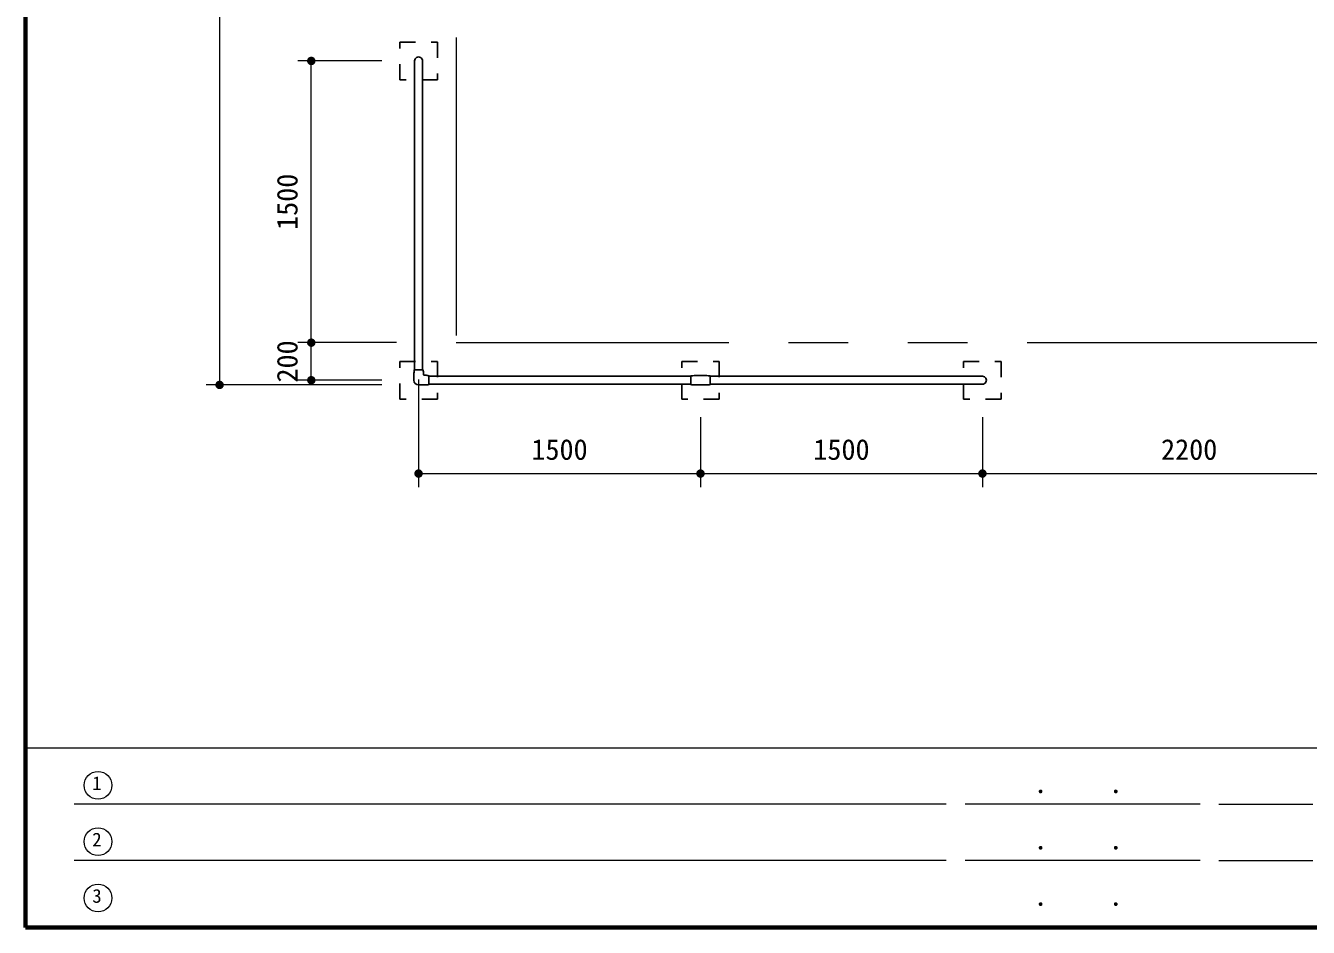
# Model space of a CAD drawing. Units: millimetres at full size, with parts at other scales. Extents: x 750 to 20250, y 750 to 14100.
# Drawn here: x 750 to 7574, y 750 to 5551 of the extents above; entities that cross this region are included whole.
import ezdxf
from ezdxf.enums import TextEntityAlignment as Align

# ---------------------------------------------------------------- set-up
doc = ezdxf.new("R2010")
doc.units = ezdxf.units.MM
doc.header["$LTSCALE"] = 50
doc.linetypes.add('USER1', pattern=[63.5, 31.75, -6.35, 6.35, -6.35, 6.35, -6.35])
doc.linetypes.add('USER3', pattern=[3.333334, 1.666667, -1.666667])
for name, color, linetype, lineweight in [('D-SAFETY', 6, 'USER1', 13), ('D-STR-DIM\u3000寸法線、寸法値', 7, 'Continuous', 13), ('D-STR\u3000構造物外形線', 1, 'Continuous', 25), ('D-TTL', 7, 'Continuous', 70), ('D-TTL-FRAM', 7, 'Continuous', 13), ('D-TTL-TXT', 7, 'Continuous', 13)]:
    doc.layers.add(name, color=color, linetype=linetype, lineweight=lineweight)
doc.styles.add('ＭＳ ゴシック', font='')
doc.styles.get('ＭＳ ゴシック').set_extended_font_data('MS Gothic')

# ---------------------------------------------------------------- blocks, each defined once
blk = doc.blocks.new('filled_dot')
at = {"color": 0, "linetype": 'Continuous', "lineweight": -2, "const_width": 1.25}
blk.add_lwpolyline([(-0.625, 0, 1), (0.625, 0, 1)], format="xyb", close=True, dxfattribs=at)

msp = doc.modelspace()

# ---------------------------------------------------------------- linework, layer by layer
at = {"layer": 'D-SAFETY'}
for p, q in [((3040.47, 11837.94), (3040.47, 3837.94)), ((10840.47, 3862.94), (3040.47, 3862.94))]:
    msp.add_line(p, q, dxfattribs=at)
at = {"layer": 'D-STR-DIM\u3000寸法線、寸法値'}
for p, q in [((1781.82, 12038.81), (1781.82, 3638.08)), ((2644.47, 5363.08), (2197.71, 5363.08)), ((2269.71, 3863.08), (2269.71, 5363.08)), ((2723.47, 3863.08), (2197.71, 3863.08)), ((2723.47, 3863.08), (2197.71, 3863.08)), ((2269.71, 3663.08), (2269.71, 3863.08)), ((2644.47, 3638.08), (1709.82, 3638.08)), ((2644.47, 3663.08), (2197.71, 3663.08)), ((2840.47, 3667.08), (2840.47, 3094.08)), ((4340.47, 3467.08), (4340.47, 3094.08)), ((4340.47, 3467.08), (4340.47, 3094.08)), ((5840.47, 3467.08), (5840.47, 3094.08)), ((5840.47, 3358), (5840.47, 3094.08)), ((2840.47, 3166.08), (4340.47, 3166.08)), ((4340.47, 3166.08), (5840.47, 3166.08)), ((5840.47, 3166.08), (8040.47, 3166.08))]:
    msp.add_line(p, q, dxfattribs=at)
at = {"layer": 'D-STR\u3000構造物外形線'}
for p, q in [((2819.47, 5363.08), (2819.47, 3718.08)), ((2861.47, 5363.08), (2861.47, 3718.08)), ((2815.97, 3663.08), (2815.97, 3694.89)), ((2817.47, 3718.08), (2817.91, 3718.08)), ((2863.03, 3718.08), (2817.91, 3718.08)), ((2863.47, 3718.08), (2863.03, 3718.08)), ((2866.97, 3692.58), (2866.97, 3698.08)), ((2869.97, 3689.58), (2875.47, 3689.58)), ((2895.47, 3686.08), (2895.47, 3685.64)), ((2895.47, 3640.52), (2895.47, 3685.64)), ((4288.47, 3640.52), (4288.47, 3685.64)), ((4311.66, 3687.58), (4369.28, 3687.58)), ((4392.47, 3640.52), (4392.47, 3685.64)), ((2840.47, 3638.58), (2872.28, 3638.58)), ((2895.47, 3684.08), (4288.47, 3684.08)), ((2895.47, 3642.08), (4288.47, 3642.08)), ((2895.47, 3640.08), (2895.47, 3640.52)), ((4311.66, 3638.58), (4369.28, 3638.58)), ((4392.47, 3684.08), (5840.47, 3684.08)), ((4392.47, 3642.08), (5840.47, 3642.08))]:
    msp.add_line(p, q, dxfattribs=at)
at = {"layer": 'D-STR\u3000構造物外形線', "linetype": 'USER3'}
for points in [[(2740.47, 5463.08), (2940.47, 5463.08), (2940.47, 5263.08), (2740.47, 5263.08)], [(2740.47, 3763.08), (2940.47, 3763.08), (2940.47, 3563.08), (2740.47, 3563.08)], [(4240.47, 3763.08), (4440.47, 3763.08), (4440.47, 3563.08), (4240.47, 3563.08)], [(5740.47, 3763.08), (5940.47, 3763.08), (5940.47, 3563.08), (5740.47, 3563.08)]]:
    msp.add_lwpolyline(points, close=True, dxfattribs=at)
at = {"layer": 'D-STR\u3000構造物外形線'}
for centre, radius, start, end in [((2840.47, 5363.08), 21, 0, 180.02233), ((2995.97, 3694.89), 180, 172.73818, 180), ((2995.97, 3694.89), 180, 172.598, 172.73818), ((2817.91, 3717.58), 0.5, 90, 172.73818), ((2863.03, 3717.58), 0.5, 7.26182, 90), ((2684.97, 3694.89), 180, 7.26182, 7.402), ((2809.48, 3698.08), 57.49, 0, 20.00804), ((2869.97, 3692.58), 3, 180, 270), ((2875.47, 3632.08), 57.49, 69.99196, 90), ((2872.28, 3507.58), 180, 82.598, 82.73818), ((2894.97, 3685.64), 0.5, 0, 82.73818), ((4288.97, 3685.64), 0.5, 97.26182, 180), ((4311.66, 3507.58), 180, 90, 97.26182), ((4369.28, 3507.58), 180, 82.73818, 90), ((4391.97, 3685.64), 0.5, 0, 82.73818), ((2840.47, 3663.08), 24.5, 180, 270), ((2872.28, 3818.58), 180, 270, 277.26182), ((2894.97, 3640.52), 0.5, 277.26182, 0), ((2872.28, 3818.58), 180, 277.26182, 277.402), ((4288.97, 3640.52), 0.5, 180, 262.73818), ((4311.66, 3818.58), 180, 262.73818, 270), ((4369.28, 3818.58), 180, 270, 277.26182), ((4391.97, 3640.52), 0.5, 277.26182, 0), ((5840.47, 3663.08), 21, 269.997, 90)]:
    msp.add_arc(centre, radius, start, end, dxfattribs=at)
at = {"layer": 'D-TTL'}
msp.add_lwpolyline([(750, 750), (750, 14100), (20250, 14100), (20250, 750)], close=True, dxfattribs=at)
at = {"layer": 'D-TTL-FRAM'}
for p, q in [((750, 1706.1), (20250, 1706.1)), ((5648.06, 1406.1), (1008.51, 1406.1)), ((6998.06, 1406.1), (5748.06, 1406.1)), ((7098.06, 1406.1), (7598.06, 1406.1)), ((5648.06, 1106.1), (1008.51, 1106.1)), ((6998.06, 1106.1), (5748.06, 1106.1)), ((7098.06, 1106.1), (7598.06, 1106.1))]:
    msp.add_line(p, q, dxfattribs=at)
at = {"layer": 'D-TTL-TXT'}
for centre in [(1134.96, 1506.32), (1134.96, 1206.32), (1134.96, 906.32)]:
    msp.add_circle(centre, 74.03, dxfattribs=at)

# ---------------------------------------------------------------- block references
at = {"layer": 'D-STR-DIM\u3000寸法線、寸法値', "xscale": 18, "yscale": 18}
for p, rotation in [((2269.71, 5363.08), 270), ((2269.71, 3863.08), 90), ((2269.71, 3863.08), 270), ((2269.71, 3663.08), 90), ((1781.82, 3638.08), 90), ((4340.47, 3166.08), 180), ((5840.47, 3166.08), 180)]:
    msp.add_blockref('filled_dot', p, dxfattribs=dict(at, rotation=rotation))
for p in [(2840.47, 3166.08), (4340.47, 3166.08), (5840.47, 3166.08)]:
    msp.add_blockref('filled_dot', p, dxfattribs=at)

# ---------------------------------------------------------------- texts
at = {"layer": 'D-STR-DIM\u3000寸法線、寸法値', "style": 'ＭＳ ゴシック'}
for s, p in [('1500', (2141.44, 4613.08)), ('200', (2141.44, 3763.08))]:
    msp.add_text(s, height=110, rotation=90, dxfattribs=at).set_placement(p, align=Align.MIDDLE_CENTER)
for s, p in [('1500', (3590.47, 3294.35)), ('1500', (5090.47, 3294.35)), ('2200', (6940.47, 3294.35))]:
    msp.add_text(s, height=110, dxfattribs=at).set_placement(p, align=Align.MIDDLE_CENTER)
at = {"layer": 'D-TTL-FRAM', "style": 'ＭＳ ゴシック'}
for p in [(6112.49, 1432.1), (6512.49, 1432.1), (6112.49, 1132.1), (6512.49, 1132.1), (6112.49, 832.1), (6512.49, 832.1)]:
    msp.add_text('.', height=110, dxfattribs=at).set_placement(p, align=Align.BOTTOM_LEFT)
at = {"layer": 'D-TTL-TXT', "style": 'ＭＳ ゴシック'}
for s, p in [('1', (1104.42, 1458.8)), ('2', (1104.42, 1158.8)), ('3', (1104.42, 858.8))]:
    msp.add_text(s, height=73.31, dxfattribs=at).set_placement(p, align=Align.BOTTOM_LEFT)

doc.saveas('drawing.dxf')
